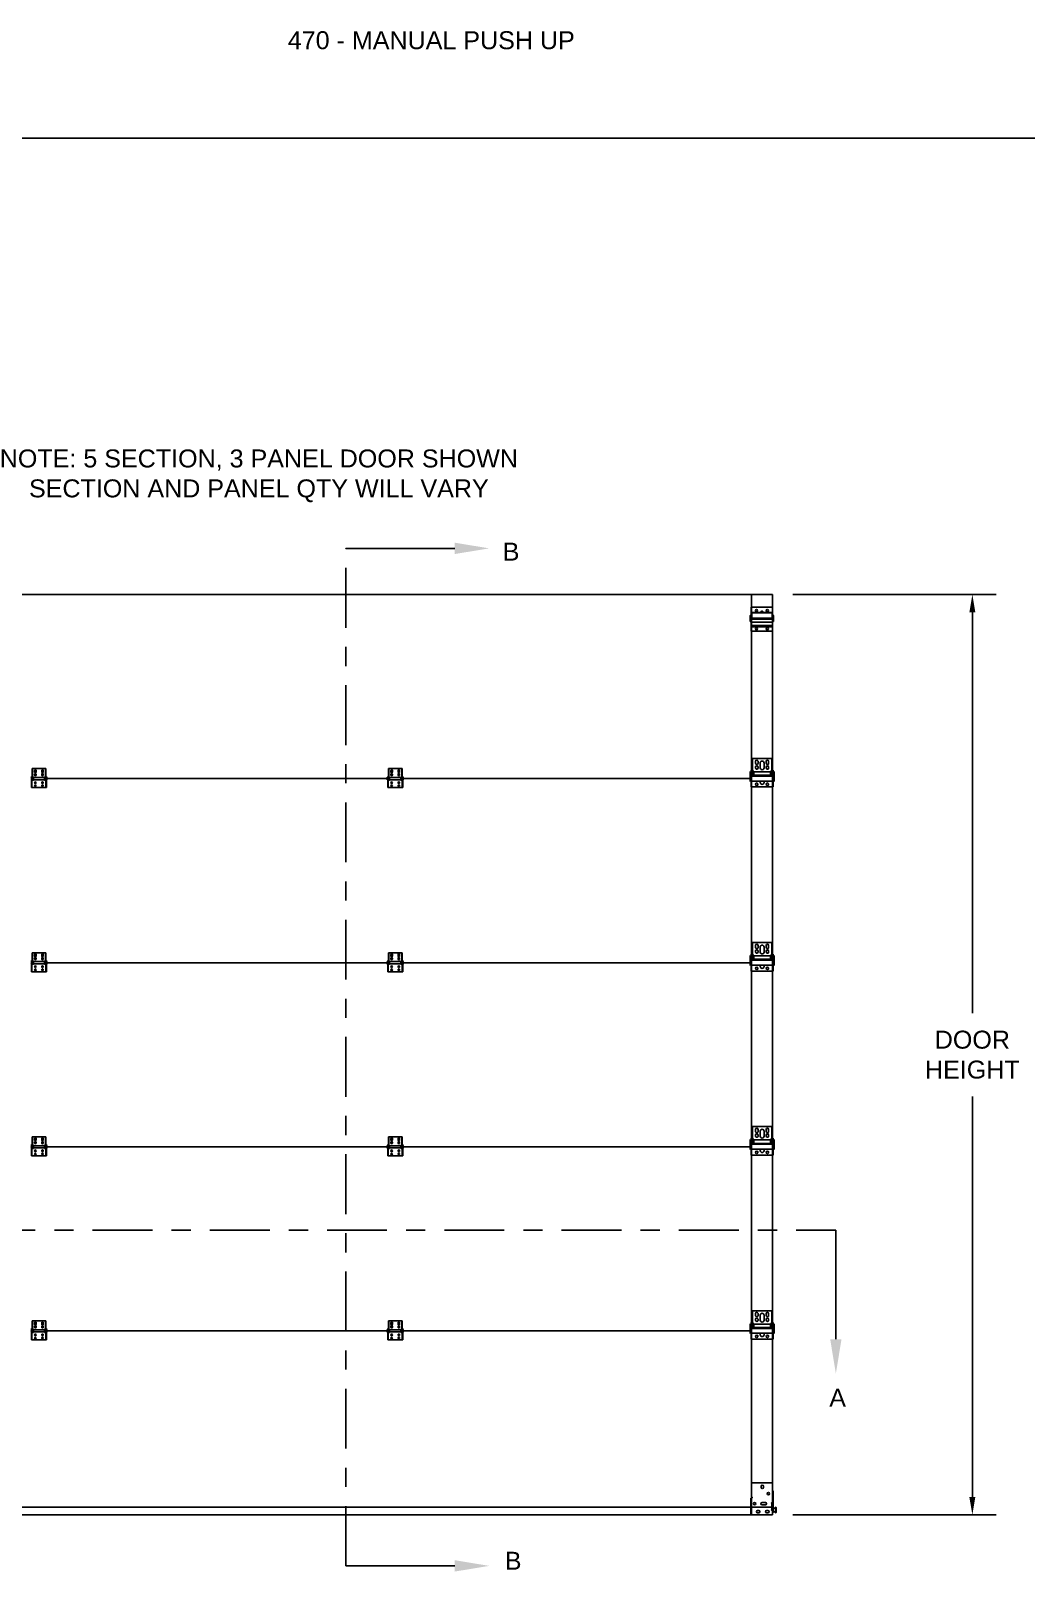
# Model space of a CAD drawing. Header units: inches. Extents: x 168.8 to 189.1, y 234.4 to 247.7.
# Drawn here: x 179.73 to 184.93, y 239.66 to 247.74 of the extents above; entities that cross this region are included whole.
import ezdxf
from ezdxf import colors
from ezdxf.entities.mleader import LeaderData, LeaderLine
from ezdxf.math import Vec2, Vec3

# ---------------------------------------------------------------- set-up
doc = ezdxf.new("R2010")
doc.units = ezdxf.units.IN
doc.header["$LTSCALE"] = 0.25
doc.header["$MEASUREMENT"] = 0
for name, pattern in [('C_DASHED_L', [0.375, 0.25, -0.125]), ('C_DASHED_M', [0.5, 0.375, -0.125]), ('C_SOLID_L', [0]), ('C_SOLID_M', [0]), ('CENTER', [2, 1.25, -0.25, 0.25, -0.25])]:
    doc.linetypes.add(name, pattern=pattern)
for name, color, linetype in [('470', 7, 'Continuous'), ('ANNOTATIONS', 1, 'Continuous'), ('SECTION CUTS', 6, 'CENTER')]:
    doc.layers.add(name, color=color, linetype=linetype)
doc.styles.add('ARIAL', font='arial.ttf', dxfattribs={"height": 0.09375})
doc.styles.get("Standard").update_dxf_attribs({"font": 'romans.shx'})
doc.dimstyles.new('STANDARD$0', dxfattribs={"dimtxt": 0.09375, "dimasz": 0.09375, "dimexe": 0.03125, "dimexo": 0.046875, "dimgap": 0.09, "dimtad": 0, "dimtih": 1, "dimtoh": 1, "dimdec": 4, "dimzin": 0, "dimdsep": 46, "dimtxsty": 'ARIAL', "dimcen": 0.09, "dimadec": 0, "dimazin": 0, "dimtfac": 1, "dimtdec": 4, "dimtofl": 0, "dimtmove": 0, "dimatfit": 1, "dimfxl": 1, "dimtolj": 1, "dimtzin": 0, "dimarcsym": 0})

# ---------------------------------------------------------------- blocks, each defined once
blk = doc.blocks.new('*D1')
at = {"layer": 'ANNOTATIONS', "color": 0, "lineweight": -2, "transparency": 16777216}
for p, q in [((183.7074, 244.7986), (184.7707, 244.7986)), ((184.6457, 244.7049), (184.6457, 242.6124)), ((184.6457, 240.0851), (184.6457, 242.1775)), ((183.7088, 239.9913), (184.7707, 239.9913))]:
    blk.add_line(p, q, dxfattribs=at)
at = {"layer": 'ANNOTATIONS', "color": 0, "transparency": 16777216}
for points in [[(184.63, 244.7049), (184.6613, 244.7049), (184.6457, 244.7986)], [(184.63, 240.0851), (184.6613, 240.0851), (184.6457, 239.9913)]]:
    blk.add_solid(points, dxfattribs=at)
at = {"layer": 'defpoints', "color": 0, "transparency": 16777216}
for p in [(183.6012, 244.7986), (183.6026, 239.9913), (184.6457, 239.9913)]:
    blk.add_point(p, dxfattribs=at)
at = {"layer": 'ANNOTATIONS', "color": 0, "transparency": 16777216, "insert": (184.6457, 242.395), "char_height": 0.09375, "attachment_point": 5, "style": 'ARIAL'}
blk.add_mtext('\\A1;DOOR\\PHEIGHT', dxfattribs=at)

msp = doc.modelspace()

# ---------------------------------------------------------------- linework, layer by layer
at = {"layer": '470'}
for p, q in [((177.79892, 244.79864), (183.60255, 244.79864)), ((183.49239, 240.03137), (183.49239, 244.79864)), ((183.60255, 239.99131), (183.60255, 244.79864)), ((179.81203, 243.83717), (181.58944, 243.83717)), ((181.67313, 243.83717), (183.49239, 243.83717)), ((179.81203, 242.87571), (181.58944, 242.87571)), ((181.67313, 242.87571), (183.49239, 242.87571)), ((179.81203, 241.91424), (181.58944, 241.91424)), ((181.67313, 241.91424), (183.49239, 241.91424)), ((179.81203, 240.95278), (181.58944, 240.95278)), ((181.67313, 240.95278), (183.49239, 240.95278)), ((177.79892, 240.03137), (183.60255, 240.03137)), ((177.79892, 239.99131), (183.60255, 239.99131))]:
    msp.add_line(p, q, dxfattribs=at)
at = {"layer": '470', "linetype": 'Continuous'}
for p, q in [((183.4856, 244.6873), (183.48513, 244.67426)), ((183.4856, 244.6873), (183.4856, 244.67117)), ((183.49005, 244.73237), (183.60255, 244.73237)), ((183.49005, 244.73237), (183.49005, 244.69381)), ((183.49005, 244.70424), (183.54056, 244.70424)), ((183.49005, 244.69838), (183.4931, 244.69838)), ((183.59951, 244.70311), (183.4931, 244.70311)), ((183.4931, 244.67452), (183.4931, 244.70311)), ((183.54056, 244.70311), (183.54056, 244.70903)), ((183.5408, 244.70947), (183.5417, 244.7103)), ((183.55181, 244.70947), (183.55091, 244.7103)), ((183.55205, 244.70311), (183.55205, 244.70903)), ((183.55205, 244.70424), (183.60255, 244.70424)), ((183.59951, 244.67452), (183.59951, 244.70311)), ((183.59951, 244.69838), (183.60255, 244.69838)), ((183.60255, 244.73237), (183.60255, 244.69381)), ((183.60748, 244.67426), (183.60701, 244.6873)), ((183.60701, 244.6873), (183.60701, 244.67117)), ((183.48493, 244.66732), (183.48493, 244.65901)), ((183.48496, 244.65812), (183.48824, 244.65801)), ((183.4856, 244.67117), (183.48888, 244.67111)), ((183.48684, 244.67497), (183.48958, 244.67323)), ((183.49005, 244.67377), (183.48958, 244.67323)), ((183.49005, 244.66972), (183.49005, 244.60674)), ((183.49005, 244.66972), (183.60255, 244.66972)), ((183.49005, 244.65421), (183.60255, 244.65421)), ((183.49005, 244.63618), (183.60255, 244.63618)), ((183.49005, 244.63018), (183.60255, 244.63018)), ((183.49005, 244.60674), (183.60255, 244.60674)), ((183.59951, 244.67452), (183.4931, 244.67452)), ((183.54009, 244.67404), (183.54009, 244.67452)), ((183.55252, 244.67452), (183.55252, 244.67404)), ((183.60297, 244.67331), (183.60255, 244.67377)), ((183.60255, 244.66972), (183.60255, 244.60674)), ((183.60567, 244.67511), (183.60297, 244.67331)), ((183.60701, 244.67117), (183.60373, 244.67111)), ((183.60437, 244.65801), (183.60765, 244.65812)), ((183.60768, 244.66732), (183.60768, 244.65901))]:
    msp.add_line(p, q, dxfattribs=at)
at = {"layer": '470', "linetype": 'C_SOLID_M'}
for p, q in [((179.73457, 243.82545), (179.73457, 243.88951)), ((179.73457, 243.88951), (179.80582, 243.88951)), ((179.73675, 243.82545), (179.73675, 243.88951)), ((179.74747, 243.87242), (179.74747, 243.87973)), ((179.75578, 243.87242), (179.75578, 243.87973)), ((179.7846, 243.87242), (179.7846, 243.87973)), ((179.79291, 243.87242), (179.79291, 243.87973)), ((179.80363, 243.88951), (179.80363, 243.82545)), ((179.80582, 243.88951), (179.80582, 243.82545)), ((181.59566, 243.82545), (181.59566, 243.88951)), ((181.59566, 243.88951), (181.66691, 243.88951)), ((181.59785, 243.82545), (181.59785, 243.88951)), ((181.60857, 243.87242), (181.60857, 243.87973)), ((181.61688, 243.87242), (181.61688, 243.87973)), ((181.64569, 243.87242), (181.64569, 243.87973)), ((181.65401, 243.87242), (181.65401, 243.87973)), ((181.66473, 243.88951), (181.66473, 243.82545)), ((181.66691, 243.88951), (181.66691, 243.82545)), ((183.4896, 243.87268), (183.48491, 243.87451)), ((183.48491, 243.85327), (183.48491, 243.87451)), ((183.49283, 243.88147), (183.4896, 243.88147)), ((183.4896, 243.79358), (183.4896, 243.88147)), ((183.49283, 243.79358), (183.49283, 243.88147)), ((183.49419, 243.94241), (183.60107, 243.94241)), ((183.49419, 243.85009), (183.49419, 243.94241)), ((183.49743, 243.85009), (183.49743, 243.94241)), ((183.50357, 243.87627), (183.4993, 243.87627)), ((183.50357, 243.85152), (183.50357, 243.87627)), ((183.50357, 243.87268), (183.59169, 243.87268)), ((183.51355, 243.91677), (183.51355, 243.92773)), ((183.51355, 243.89277), (183.51355, 243.89783)), ((183.52602, 243.91677), (183.52602, 243.92773)), ((183.52602, 243.89277), (183.52602, 243.89783)), ((183.53736, 243.89295), (183.53736, 243.91873)), ((183.55789, 243.89295), (183.55789, 243.91873)), ((183.56924, 243.91677), (183.56924, 243.92773)), ((183.56924, 243.89277), (183.56924, 243.89783)), ((183.58171, 243.91677), (183.58171, 243.92773)), ((183.58171, 243.89277), (183.58171, 243.89783)), ((183.59169, 243.87627), (183.59596, 243.87627)), ((183.59169, 243.85152), (183.59169, 243.87627)), ((183.59783, 243.94241), (183.59783, 243.85009)), ((183.60107, 243.94241), (183.60107, 243.85009)), ((183.60252, 243.88147), (183.60575, 243.88147)), ((183.60252, 243.88147), (183.60252, 243.79358)), ((183.60575, 243.88147), (183.60575, 243.79358)), ((183.60575, 243.87268), (183.61044, 243.87451)), ((183.61044, 243.87451), (183.61044, 243.85327)), ((179.72835, 243.84423), (179.73147, 243.84295)), ((179.72835, 243.83011), (179.73147, 243.83139)), ((179.73363, 243.84889), (179.73147, 243.84889)), ((179.73147, 243.7903), (179.73147, 243.84889)), ((179.73147, 243.84295), (179.80891, 243.84295)), ((179.73147, 243.83139), (179.80891, 243.83139)), ((179.73363, 243.7903), (179.73363, 243.84889)), ((179.73457, 243.82545), (179.73672, 243.82545)), ((179.74082, 243.82889), (179.74082, 243.84545)), ((179.74747, 243.85642), (179.74747, 243.8598)), ((179.75578, 243.85642), (179.75578, 243.8598)), ((179.7846, 243.85642), (179.7846, 243.8598)), ((179.79291, 243.85642), (179.79291, 243.8598)), ((179.79957, 243.82892), (179.79957, 243.84542)), ((179.80582, 243.82545), (179.80366, 243.82545)), ((179.80675, 243.84889), (179.80675, 243.7903)), ((179.80675, 243.84889), (179.80891, 243.84889)), ((179.80891, 243.84889), (179.80891, 243.7903)), ((179.80891, 243.84295), (179.81203, 243.84423)), ((179.80891, 243.83139), (179.81203, 243.83011)), ((179.81203, 243.83011), (179.81203, 243.84423)), ((181.58944, 243.83011), (181.58944, 243.84423)), ((181.58944, 243.84423), (181.59257, 243.84295)), ((181.58945, 243.83011), (181.59257, 243.83139)), ((181.59473, 243.84889), (181.59257, 243.84889)), ((181.59257, 243.7903), (181.59257, 243.84889)), ((181.59257, 243.84295), (181.67001, 243.84295)), ((181.59257, 243.83139), (181.67001, 243.83139)), ((181.59473, 243.7903), (181.59473, 243.84889)), ((181.59566, 243.82545), (181.59782, 243.82545)), ((181.60191, 243.82889), (181.60191, 243.84545)), ((181.60857, 243.85642), (181.60857, 243.8598)), ((181.61688, 243.85642), (181.61688, 243.8598)), ((181.64569, 243.85642), (181.64569, 243.8598)), ((181.65401, 243.85642), (181.65401, 243.8598)), ((181.66066, 243.82892), (181.66066, 243.84542)), ((181.66691, 243.82545), (181.66476, 243.82545)), ((181.66785, 243.84889), (181.66785, 243.7903)), ((181.66785, 243.84889), (181.67001, 243.84889)), ((181.67001, 243.84889), (181.67001, 243.7903)), ((181.67001, 243.84295), (181.67313, 243.84423)), ((181.67001, 243.83139), (181.67313, 243.83011)), ((181.67313, 243.83011), (181.67313, 243.84423)), ((183.4896, 243.8551), (183.48491, 243.85327)), ((183.4896, 243.85009), (183.48491, 243.85182)), ((183.48491, 243.82252), (183.48491, 243.85182)), ((183.48491, 243.82252), (183.4896, 243.82426)), ((183.60575, 243.79358), (183.4896, 243.79358)), ((183.49283, 243.85009), (183.60252, 243.85009)), ((183.49283, 243.82426), (183.60252, 243.82426)), ((183.50357, 243.85152), (183.4993, 243.85152)), ((183.50357, 243.8551), (183.59169, 243.8551)), ((183.59169, 243.85152), (183.59596, 243.85152)), ((183.61044, 243.85327), (183.60575, 243.8551)), ((183.60575, 243.85009), (183.61044, 243.85182)), ((183.60575, 243.82426), (183.61044, 243.82252)), ((183.61044, 243.85182), (183.61044, 243.82252)), ((179.80891, 243.7903), (179.73147, 243.7903)), ((181.67001, 243.7903), (181.59257, 243.7903)), ((179.73457, 242.86399), (179.73457, 242.92805)), ((179.73457, 242.92805), (179.80582, 242.92805)), ((179.73675, 242.86399), (179.73675, 242.92805)), ((179.74747, 242.91096), (179.74747, 242.91827)), ((179.75578, 242.91096), (179.75578, 242.91827)), ((179.7846, 242.91096), (179.7846, 242.91827)), ((179.79291, 242.91096), (179.79291, 242.91827)), ((179.80363, 242.92805), (179.80363, 242.86399)), ((179.80582, 242.92805), (179.80582, 242.86399)), ((181.59566, 242.86399), (181.59566, 242.92805)), ((181.59566, 242.92805), (181.66691, 242.92805)), ((181.59785, 242.86399), (181.59785, 242.92805)), ((181.60857, 242.91096), (181.60857, 242.91827)), ((181.61688, 242.91096), (181.61688, 242.91827)), ((181.64569, 242.91096), (181.64569, 242.91827)), ((181.65401, 242.91096), (181.65401, 242.91827)), ((181.66473, 242.92805), (181.66473, 242.86399)), ((181.66691, 242.92805), (181.66691, 242.86399)), ((183.4896, 242.91121), (183.48491, 242.91304)), ((183.48491, 242.89181), (183.48491, 242.91304)), ((183.49283, 242.92), (183.4896, 242.92)), ((183.4896, 242.83211), (183.4896, 242.92)), ((183.49283, 242.83211), (183.49283, 242.92)), ((183.49419, 242.98094), (183.60107, 242.98094)), ((183.49419, 242.88862), (183.49419, 242.98094)), ((183.49743, 242.88862), (183.49743, 242.98094)), ((183.50357, 242.9148), (183.4993, 242.9148)), ((183.50357, 242.89005), (183.50357, 242.9148)), ((183.50357, 242.91121), (183.59169, 242.91121)), ((183.51355, 242.9553), (183.51355, 242.96627)), ((183.51355, 242.9313), (183.51355, 242.93636)), ((183.52602, 242.9553), (183.52602, 242.96627)), ((183.52602, 242.9313), (183.52602, 242.93636)), ((183.53736, 242.93149), (183.53736, 242.95727)), ((183.55789, 242.93149), (183.55789, 242.95727)), ((183.56924, 242.9553), (183.56924, 242.96627)), ((183.56924, 242.9313), (183.56924, 242.93636)), ((183.58171, 242.9553), (183.58171, 242.96627)), ((183.58171, 242.9313), (183.58171, 242.93636)), ((183.59169, 242.9148), (183.59596, 242.9148)), ((183.59169, 242.89005), (183.59169, 242.9148)), ((183.59783, 242.98094), (183.59783, 242.88862)), ((183.60107, 242.98094), (183.60107, 242.88862)), ((183.60252, 242.92), (183.60575, 242.92)), ((183.60252, 242.92), (183.60252, 242.83211)), ((183.60575, 242.92), (183.60575, 242.83211)), ((183.60575, 242.91121), (183.61044, 242.91304)), ((183.61044, 242.91304), (183.61044, 242.89181)), ((179.72835, 242.88277), (179.73147, 242.88149)), ((179.72835, 242.86864), (179.73147, 242.86992)), ((179.73363, 242.88742), (179.73147, 242.88742)), ((179.73147, 242.82883), (179.73147, 242.88742)), ((179.73147, 242.88149), (179.80891, 242.88149)), ((179.73147, 242.86992), (179.80891, 242.86992)), ((179.80891, 242.82883), (179.73147, 242.82883)), ((179.73363, 242.82883), (179.73363, 242.88742)), ((179.73457, 242.86399), (179.73672, 242.86399)), ((179.74082, 242.86742), (179.74082, 242.88399)), ((179.74747, 242.89496), (179.74747, 242.89833)), ((179.75578, 242.89496), (179.75578, 242.89833)), ((179.7846, 242.89496), (179.7846, 242.89833)), ((179.79291, 242.89496), (179.79291, 242.89833)), ((179.79957, 242.86746), (179.79957, 242.88396)), ((179.80582, 242.86399), (179.80366, 242.86399)), ((179.80675, 242.88742), (179.80675, 242.82883)), ((179.80675, 242.88742), (179.80891, 242.88742)), ((179.80891, 242.88742), (179.80891, 242.82883)), ((179.80891, 242.88149), (179.81203, 242.88277)), ((179.80891, 242.86992), (179.81203, 242.86864)), ((179.81203, 242.86864), (179.81203, 242.88277)), ((181.58944, 242.86864), (181.58944, 242.88277)), ((181.58944, 242.88277), (181.59257, 242.88149)), ((181.58945, 242.86864), (181.59257, 242.86992)), ((181.59473, 242.88742), (181.59257, 242.88742)), ((181.59257, 242.82883), (181.59257, 242.88742)), ((181.59257, 242.88149), (181.67001, 242.88149)), ((181.59257, 242.86992), (181.67001, 242.86992)), ((181.67001, 242.82883), (181.59257, 242.82883)), ((181.59473, 242.82883), (181.59473, 242.88742)), ((181.59566, 242.86399), (181.59782, 242.86399)), ((181.60191, 242.86742), (181.60191, 242.88399)), ((181.60857, 242.89496), (181.60857, 242.89833)), ((181.61688, 242.89496), (181.61688, 242.89833)), ((181.64569, 242.89496), (181.64569, 242.89833)), ((181.65401, 242.89496), (181.65401, 242.89833)), ((181.66066, 242.86746), (181.66066, 242.88396)), ((181.66691, 242.86399), (181.66476, 242.86399)), ((181.66785, 242.88742), (181.66785, 242.82883)), ((181.66785, 242.88742), (181.67001, 242.88742)), ((181.67001, 242.88742), (181.67001, 242.82883)), ((181.67001, 242.88149), (181.67313, 242.88277)), ((181.67001, 242.86992), (181.67313, 242.86864)), ((181.67313, 242.86864), (181.67313, 242.88277)), ((183.4896, 242.89364), (183.48491, 242.89181)), ((183.4896, 242.88862), (183.48491, 242.89035)), ((183.48491, 242.86106), (183.48491, 242.89035)), ((183.48491, 242.86106), (183.4896, 242.86279)), ((183.60575, 242.83211), (183.4896, 242.83211)), ((183.49283, 242.88862), (183.60252, 242.88862)), ((183.49283, 242.86279), (183.60252, 242.86279)), ((183.50357, 242.89005), (183.4993, 242.89005)), ((183.50357, 242.89364), (183.59169, 242.89364)), ((183.59169, 242.89005), (183.59596, 242.89005)), ((183.61044, 242.89181), (183.60575, 242.89364)), ((183.60575, 242.88862), (183.61044, 242.89035)), ((183.60575, 242.86279), (183.61044, 242.86106)), ((183.61044, 242.89035), (183.61044, 242.86106)), ((183.49419, 242.01947), (183.60107, 242.01947)), ((183.49419, 241.92715), (183.49419, 242.01947)), ((183.49743, 241.92715), (183.49743, 242.01947)), ((183.59783, 242.01947), (183.59783, 241.92715)), ((183.60107, 242.01947), (183.60107, 241.92715)), ((179.73457, 241.90252), (179.73457, 241.96658)), ((179.73457, 241.96658), (179.80582, 241.96658)), ((179.73675, 241.90252), (179.73675, 241.96658)), ((179.74747, 241.94949), (179.74747, 241.9568)), ((179.74747, 241.93349), (179.74747, 241.93687)), ((179.75578, 241.94949), (179.75578, 241.9568)), ((179.75578, 241.93349), (179.75578, 241.93687)), ((179.7846, 241.94949), (179.7846, 241.9568)), ((179.7846, 241.93349), (179.7846, 241.93687)), ((179.79291, 241.94949), (179.79291, 241.9568)), ((179.79291, 241.93349), (179.79291, 241.93687)), ((179.80363, 241.96658), (179.80363, 241.90252)), ((179.80582, 241.96658), (179.80582, 241.90252)), ((181.59566, 241.90252), (181.59566, 241.96658)), ((181.59566, 241.96658), (181.66691, 241.96658)), ((181.59785, 241.90252), (181.59785, 241.96658)), ((181.60857, 241.94949), (181.60857, 241.9568)), ((181.60857, 241.93349), (181.60857, 241.93687)), ((181.61688, 241.94949), (181.61688, 241.9568)), ((181.61688, 241.93349), (181.61688, 241.93687)), ((181.64569, 241.94949), (181.64569, 241.9568)), ((181.64569, 241.93349), (181.64569, 241.93687)), ((181.65401, 241.94949), (181.65401, 241.9568)), ((181.65401, 241.93349), (181.65401, 241.93687)), ((181.66473, 241.96658), (181.66473, 241.90252)), ((181.66691, 241.96658), (181.66691, 241.90252)), ((183.4896, 241.94975), (183.48491, 241.95158)), ((183.48491, 241.93034), (183.48491, 241.95158)), ((183.4896, 241.93217), (183.48491, 241.93034)), ((183.49283, 241.95854), (183.4896, 241.95854)), ((183.4896, 241.87065), (183.4896, 241.95854)), ((183.49283, 241.87065), (183.49283, 241.95854)), ((183.50357, 241.95333), (183.4993, 241.95333)), ((183.50357, 241.92858), (183.50357, 241.95333)), ((183.50357, 241.94975), (183.59169, 241.94975)), ((183.50357, 241.93217), (183.59169, 241.93217)), ((183.51355, 241.99383), (183.51355, 242.0048)), ((183.51355, 241.96983), (183.51355, 241.9749)), ((183.52602, 241.99383), (183.52602, 242.0048)), ((183.52602, 241.96983), (183.52602, 241.9749)), ((183.53736, 241.97002), (183.53736, 241.9958)), ((183.55789, 241.97002), (183.55789, 241.9958)), ((183.56924, 241.99383), (183.56924, 242.0048)), ((183.56924, 241.96983), (183.56924, 241.9749)), ((183.58171, 241.99383), (183.58171, 242.0048)), ((183.58171, 241.96983), (183.58171, 241.9749)), ((183.59169, 241.95333), (183.59596, 241.95333)), ((183.59169, 241.92858), (183.59169, 241.95333)), ((183.60252, 241.95854), (183.60575, 241.95854)), ((183.60252, 241.95854), (183.60252, 241.87065)), ((183.60575, 241.95854), (183.60575, 241.87065)), ((183.60575, 241.94975), (183.61044, 241.95158)), ((183.61044, 241.93034), (183.60575, 241.93217)), ((183.61044, 241.95158), (183.61044, 241.93034)), ((179.72835, 241.9213), (179.73147, 241.92002)), ((179.72835, 241.90718), (179.73147, 241.90846)), ((179.73363, 241.92596), (179.73147, 241.92596)), ((179.73147, 241.86737), (179.73147, 241.92596)), ((179.73147, 241.92002), (179.80891, 241.92002)), ((179.73147, 241.90846), (179.80891, 241.90846)), ((179.80891, 241.86737), (179.73147, 241.86737)), ((179.73363, 241.86737), (179.73363, 241.92596)), ((179.73457, 241.90252), (179.73672, 241.90252)), ((179.74082, 241.90596), (179.74082, 241.92252)), ((179.79957, 241.90599), (179.79957, 241.92249)), ((179.80582, 241.90252), (179.80366, 241.90252)), ((179.80675, 241.92596), (179.80675, 241.86737)), ((179.80675, 241.92596), (179.80891, 241.92596)), ((179.80891, 241.92596), (179.80891, 241.86737)), ((179.80891, 241.92002), (179.81203, 241.9213)), ((179.80891, 241.90846), (179.81203, 241.90718)), ((179.81203, 241.90718), (179.81203, 241.9213)), ((181.58944, 241.90718), (181.58944, 241.9213)), ((181.58944, 241.9213), (181.59257, 241.92002)), ((181.58945, 241.90718), (181.59257, 241.90846)), ((181.59473, 241.92596), (181.59257, 241.92596)), ((181.59257, 241.86737), (181.59257, 241.92596)), ((181.59257, 241.92002), (181.67001, 241.92002)), ((181.59257, 241.90846), (181.67001, 241.90846)), ((181.67001, 241.86737), (181.59257, 241.86737)), ((181.59473, 241.86737), (181.59473, 241.92596)), ((181.59566, 241.90252), (181.59782, 241.90252)), ((181.60191, 241.90596), (181.60191, 241.92252)), ((181.66066, 241.90599), (181.66066, 241.92249)), ((181.66691, 241.90252), (181.66476, 241.90252)), ((181.66785, 241.92596), (181.66785, 241.86737)), ((181.66785, 241.92596), (181.67001, 241.92596)), ((181.67001, 241.92596), (181.67001, 241.86737)), ((181.67001, 241.92002), (181.67313, 241.9213)), ((181.67001, 241.90846), (181.67313, 241.90718)), ((181.67313, 241.90718), (181.67313, 241.9213)), ((183.4896, 241.92716), (183.48491, 241.92889)), ((183.48491, 241.89959), (183.48491, 241.92889)), ((183.48491, 241.89959), (183.4896, 241.90133)), ((183.60575, 241.87065), (183.4896, 241.87065)), ((183.49283, 241.92715), (183.60252, 241.92715)), ((183.49283, 241.90133), (183.60252, 241.90133)), ((183.50357, 241.92858), (183.4993, 241.92858)), ((183.59169, 241.92858), (183.59596, 241.92858)), ((183.60575, 241.92715), (183.61044, 241.92889)), ((183.60575, 241.90133), (183.61044, 241.89959)), ((183.61044, 241.92889), (183.61044, 241.89959)), ((183.49419, 241.05801), (183.60107, 241.05801)), ((183.49419, 240.96569), (183.49419, 241.05801)), ((183.49743, 240.96569), (183.49743, 241.05801)), ((183.51355, 241.03237), (183.51355, 241.04334)), ((183.52602, 241.03237), (183.52602, 241.04334)), ((183.56924, 241.03237), (183.56924, 241.04334)), ((183.58171, 241.03237), (183.58171, 241.04334)), ((183.59783, 241.05801), (183.59783, 240.96569)), ((183.60107, 241.05801), (183.60107, 240.96569)), ((179.73363, 240.96449), (179.73147, 240.96449)), ((179.73147, 240.9059), (179.73147, 240.96449)), ((179.73363, 240.9059), (179.73363, 240.96449)), ((179.73457, 240.94106), (179.73457, 241.00512)), ((179.73457, 241.00512), (179.80582, 241.00512)), ((179.73675, 240.94106), (179.73675, 241.00512)), ((179.74082, 240.94449), (179.74082, 240.96106)), ((179.74747, 240.98802), (179.74747, 240.99534)), ((179.74747, 240.97202), (179.74747, 240.9754)), ((179.75578, 240.98802), (179.75578, 240.99534)), ((179.75578, 240.97202), (179.75578, 240.9754)), ((179.7846, 240.98802), (179.7846, 240.99534)), ((179.7846, 240.97202), (179.7846, 240.9754)), ((179.79291, 240.98802), (179.79291, 240.99534)), ((179.79291, 240.97202), (179.79291, 240.9754)), ((179.79957, 240.94453), (179.79957, 240.96103)), ((179.80363, 241.00512), (179.80363, 240.94106)), ((179.80582, 241.00512), (179.80582, 240.94106)), ((179.80675, 240.96449), (179.80675, 240.9059)), ((179.80675, 240.96449), (179.80891, 240.96449)), ((179.80891, 240.96449), (179.80891, 240.9059)), ((181.59473, 240.96449), (181.59257, 240.96449)), ((181.59257, 240.9059), (181.59257, 240.96449)), ((181.59473, 240.9059), (181.59473, 240.96449)), ((181.59566, 240.94106), (181.59566, 241.00512)), ((181.59566, 241.00512), (181.66691, 241.00512)), ((181.59785, 240.94106), (181.59785, 241.00512)), ((181.60191, 240.94449), (181.60191, 240.96106)), ((181.60857, 240.98802), (181.60857, 240.99534)), ((181.60857, 240.97202), (181.60857, 240.9754)), ((181.61688, 240.98802), (181.61688, 240.99534)), ((181.61688, 240.97202), (181.61688, 240.9754)), ((181.64569, 240.98802), (181.64569, 240.99534)), ((181.64569, 240.97202), (181.64569, 240.9754)), ((181.65401, 240.98802), (181.65401, 240.99534)), ((181.65401, 240.97202), (181.65401, 240.9754)), ((181.66066, 240.94453), (181.66066, 240.96103)), ((181.66473, 241.00512), (181.66473, 240.94106)), ((181.66691, 241.00512), (181.66691, 240.94106)), ((181.66785, 240.96449), (181.66785, 240.9059)), ((181.66785, 240.96449), (181.67001, 240.96449)), ((181.67001, 240.96449), (181.67001, 240.9059)), ((183.4896, 240.98828), (183.48491, 240.99011)), ((183.48491, 240.96888), (183.48491, 240.99011)), ((183.4896, 240.97071), (183.48491, 240.96888)), ((183.4896, 240.96569), (183.48491, 240.96742)), ((183.48491, 240.93813), (183.48491, 240.96742)), ((183.49283, 240.99707), (183.4896, 240.99707)), ((183.4896, 240.90918), (183.4896, 240.99707)), ((183.49283, 240.90918), (183.49283, 240.99707)), ((183.49283, 240.96569), (183.60252, 240.96569)), ((183.50357, 240.99187), (183.4993, 240.99187)), ((183.50357, 240.96712), (183.4993, 240.96712)), ((183.50357, 240.96712), (183.50357, 240.99187)), ((183.50357, 240.98828), (183.59169, 240.98828)), ((183.50357, 240.9707), (183.59169, 240.9707)), ((183.51355, 241.00837), (183.51355, 241.01343)), ((183.52602, 241.00837), (183.52602, 241.01343)), ((183.53736, 241.00856), (183.53736, 241.03434)), ((183.55789, 241.00856), (183.55789, 241.03434)), ((183.56924, 241.00837), (183.56924, 241.01343)), ((183.58171, 241.00837), (183.58171, 241.01343)), ((183.59169, 240.99187), (183.59596, 240.99187)), ((183.59169, 240.96712), (183.59169, 240.99187)), ((183.59169, 240.96712), (183.59596, 240.96712)), ((183.60252, 240.99707), (183.60575, 240.99707)), ((183.60252, 240.99707), (183.60252, 240.90918)), ((183.60575, 240.99707), (183.60575, 240.90918)), ((183.60575, 240.98828), (183.61044, 240.99011)), ((183.61044, 240.96888), (183.60575, 240.97071)), ((183.60575, 240.96569), (183.61044, 240.96742)), ((183.61044, 240.99011), (183.61044, 240.96888)), ((183.61044, 240.96742), (183.61044, 240.93813)), ((179.72835, 240.95984), (179.73147, 240.95856)), ((179.72835, 240.94571), (179.73147, 240.94699)), ((179.73147, 240.95856), (179.80891, 240.95856)), ((179.73147, 240.94699), (179.80891, 240.94699)), ((179.80891, 240.9059), (179.73147, 240.9059)), ((179.73457, 240.94106), (179.73672, 240.94106)), ((179.80582, 240.94106), (179.80366, 240.94106)), ((179.80891, 240.95856), (179.81203, 240.95984)), ((179.80891, 240.94699), (179.81203, 240.94571)), ((179.81203, 240.94571), (179.81203, 240.95984)), ((181.58944, 240.94571), (181.58944, 240.95984)), ((181.58944, 240.95984), (181.59257, 240.95856)), ((181.58945, 240.94571), (181.59257, 240.94699)), ((181.59257, 240.95856), (181.67001, 240.95856)), ((181.59257, 240.94699), (181.67001, 240.94699)), ((181.67001, 240.9059), (181.59257, 240.9059)), ((181.59566, 240.94106), (181.59782, 240.94106)), ((181.66691, 240.94106), (181.66476, 240.94106)), ((181.67001, 240.95856), (181.67313, 240.95984)), ((181.67001, 240.94699), (181.67313, 240.94571)), ((181.67313, 240.94571), (181.67313, 240.95984)), ((183.48491, 240.93813), (183.4896, 240.93986)), ((183.60575, 240.90918), (183.4896, 240.90918)), ((183.49283, 240.93986), (183.60252, 240.93986)), ((183.60575, 240.93986), (183.61044, 240.93813)), ((183.49282, 240.15819), (183.49282, 240.08525)), ((183.60255, 240.15819), (183.49282, 240.15819)), ((183.60255, 240.15819), (183.60255, 239.99131)), ((183.48855, 240.07944), (183.48855, 239.99131)), ((183.49282, 240.07944), (183.48855, 240.07944)), ((183.49282, 240.07944), (183.49282, 239.99131)), ((183.54237, 240.14086), (183.54237, 240.13501)), ((183.55484, 240.14086), (183.55484, 240.13501)), ((183.60334, 240.11701), (183.60463, 240.11638)), ((183.60541, 240.11511), (183.60541, 240.00475)), ((183.60255, 239.99131), (183.48855, 239.99131)), ((183.52997, 240.0147), (183.52411, 240.0147)), ((183.52997, 240.00223), (183.52411, 240.00223)), ((183.56461, 240.05623), (183.54778, 240.05623)), ((183.56461, 240.04376), (183.54778, 240.04376)), ((183.57778, 240.0147), (183.57192, 240.0147)), ((183.57778, 240.00223), (183.57192, 240.00223)), ((183.60541, 240.05611), (183.59981, 240.05611)), ((183.60541, 240.01463), (183.59981, 240.01463)), ((183.60334, 240.00285), (183.60463, 240.00349)), ((183.61568, 240.02579), (183.60541, 240.02579)), ((183.61568, 240.00821), (183.60541, 240.00821)), ((183.61859, 240.03165), (183.61713, 240.03165)), ((183.61713, 240.03165), (183.61713, 240.00235)), ((183.61859, 240.00235), (183.61713, 240.00235)), ((183.62154, 240.02869), (183.62154, 240.0053))]:
    msp.add_line(p, q, dxfattribs=at)
at = {"layer": '470', "linetype": 'C_DASHED_M'}
for p, q in [((179.74082, 243.83108), (179.7379, 243.83108)), ((179.74082, 243.84326), (179.73797, 243.84326)), ((179.79957, 243.84326), (179.80241, 243.84326)), ((179.79957, 243.83108), (179.80248, 243.83108)), ((181.60191, 243.83108), (181.599, 243.83108)), ((181.60191, 243.84326), (181.59907, 243.84326)), ((181.66066, 243.84326), (181.66351, 243.84326)), ((181.66066, 243.83108), (181.66358, 243.83108)), ((179.74082, 242.86961), (179.7379, 242.86961)), ((179.74082, 242.8818), (179.73797, 242.8818)), ((179.79957, 242.8818), (179.80241, 242.8818)), ((179.79957, 242.86961), (179.80248, 242.86961)), ((181.60191, 242.86961), (181.599, 242.86961)), ((181.60191, 242.8818), (181.59907, 242.8818)), ((181.66066, 242.8818), (181.66351, 242.8818)), ((181.66066, 242.86961), (181.66358, 242.86961)), ((179.74082, 241.90815), (179.7379, 241.90815)), ((179.74082, 241.92033), (179.73797, 241.92033)), ((179.79957, 241.92033), (179.80241, 241.92033)), ((179.79957, 241.90815), (179.80248, 241.90815)), ((181.60191, 241.90815), (181.599, 241.90815)), ((181.60191, 241.92033), (181.59907, 241.92033)), ((181.66066, 241.92033), (181.66351, 241.92033)), ((181.66066, 241.90815), (181.66358, 241.90815)), ((179.74082, 240.94668), (179.7379, 240.94668)), ((179.74082, 240.95887), (179.73797, 240.95887)), ((179.79957, 240.95887), (179.80241, 240.95887)), ((179.79957, 240.94668), (179.80248, 240.94668)), ((181.60191, 240.94668), (181.599, 240.94668)), ((181.60191, 240.95887), (181.59907, 240.95887)), ((181.66066, 240.95887), (181.66351, 240.95887)), ((181.66066, 240.94668), (181.66358, 240.94668))]:
    msp.add_line(p, q, dxfattribs=at)
at = {"layer": '470', "linetype": 'C_SOLID_L'}
for p, q in [((179.74082, 243.84545), (179.738, 243.84545)), ((179.74082, 243.82889), (179.738, 243.82889)), ((179.79957, 243.84545), (179.80238, 243.84545)), ((179.79957, 243.82889), (179.80238, 243.82889)), ((181.60191, 243.84545), (181.5991, 243.84545)), ((181.60191, 243.82889), (181.5991, 243.82889)), ((181.66066, 243.84545), (181.66348, 243.84545)), ((181.66066, 243.82889), (181.66348, 243.82889)), ((179.74082, 242.88399), (179.738, 242.88399)), ((179.74082, 242.86742), (179.738, 242.86742)), ((179.79957, 242.88399), (179.80238, 242.88399)), ((179.79957, 242.86742), (179.80238, 242.86742)), ((181.60191, 242.88399), (181.5991, 242.88399)), ((181.60191, 242.86742), (181.5991, 242.86742)), ((181.66066, 242.88399), (181.66348, 242.88399)), ((181.66066, 242.86742), (181.66348, 242.86742)), ((179.74082, 241.92252), (179.738, 241.92252)), ((179.74082, 241.90596), (179.738, 241.90596)), ((179.79957, 241.92252), (179.80238, 241.92252)), ((179.79957, 241.90596), (179.80238, 241.90596)), ((181.60191, 241.92252), (181.5991, 241.92252)), ((181.60191, 241.90596), (181.5991, 241.90596)), ((181.66066, 241.92252), (181.66348, 241.92252)), ((181.66066, 241.90596), (181.66348, 241.90596)), ((179.74082, 240.96106), (179.738, 240.96106)), ((179.79957, 240.96106), (179.80238, 240.96106)), ((181.60191, 240.96106), (181.5991, 240.96106)), ((181.66066, 240.96106), (181.66348, 240.96106)), ((179.74082, 240.94449), (179.738, 240.94449)), ((179.79957, 240.94449), (179.80238, 240.94449)), ((181.60191, 240.94449), (181.5991, 240.94449)), ((181.66066, 240.94449), (181.66348, 240.94449)), ((183.59829, 240.05225), (183.59829, 240.0185))]:
    msp.add_line(p, q, dxfattribs=at)
at = {"layer": '470', "linetype": 'Continuous'}
for points in [[(183.4931, 244.69445), (183.49165, 244.69431), (183.49024, 244.69391), (183.48896, 244.69325), (183.48782, 244.69236), (183.48689, 244.69127), (183.48619, 244.69004), (183.48576, 244.68869), (183.4856, 244.6873)], [(183.5408, 244.70947), (183.54067, 244.70933), (183.54056, 244.70903)], [(183.54056, 244.70903), (183.54067, 244.70872), (183.541, 244.70843), (183.54153, 244.70816), (183.54224, 244.70792), (183.54311, 244.70773), (183.54411, 244.70758), (183.54518, 244.70749), (183.5463, 244.70746)], [(183.5417, 244.7103), (183.54153, 244.71007), (183.54153, 244.70979), (183.54173, 244.70953), (183.54214, 244.70928), (183.54273, 244.70905), (183.54348, 244.70887), (183.54435, 244.70873), (183.54531, 244.70865), (183.5463, 244.70862)], [(183.5463, 244.71124), (183.54531, 244.71121), (183.54435, 244.71113), (183.54348, 244.71099), (183.54273, 244.71081), (183.54214, 244.71059), (183.54173, 244.71034), (183.5417, 244.7103)], [(183.5463, 244.71124), (183.5473, 244.71121), (183.54826, 244.71113), (183.54913, 244.71099), (183.54987, 244.71081), (183.55047, 244.71059), (183.55087, 244.71034), (183.55091, 244.7103)], [(183.55091, 244.7103), (183.55108, 244.71007), (183.55108, 244.70979), (183.55087, 244.70953), (183.55047, 244.70928), (183.54987, 244.70905), (183.54913, 244.70887), (183.54826, 244.70873), (183.5473, 244.70865), (183.5463, 244.70862)], [(183.55205, 244.70903), (183.55194, 244.70872), (183.55161, 244.70843), (183.55108, 244.70816), (183.55036, 244.70792), (183.54949, 244.70773), (183.5485, 244.70758), (183.54742, 244.70749), (183.5463, 244.70746)], [(183.55181, 244.70947), (183.55194, 244.70933), (183.55205, 244.70903)], [(183.60701, 244.6873), (183.60685, 244.68869), (183.60642, 244.69004), (183.60572, 244.69127), (183.60479, 244.69236), (183.60365, 244.69325), (183.60237, 244.69391), (183.60096, 244.69431), (183.59951, 244.69445)], [(183.48513, 244.67426), (183.48508, 244.67302), (183.48504, 244.67176), (183.48501, 244.67056), (183.48497, 244.66945), (183.48495, 244.66852), (183.48494, 244.6678), (183.48493, 244.66732)], [(183.48493, 244.65901), (183.48494, 244.6583), (183.48496, 244.65812)], [(183.48496, 244.65812), (183.48497, 244.65813), (183.48502, 244.65853), (183.48508, 244.65947), (183.48516, 244.66093), (183.48526, 244.66289), (183.48536, 244.66529), (183.48548, 244.66807), (183.4856, 244.67117)], [(183.4856, 244.67117), (183.48569, 244.67215), (183.48592, 244.67312), (183.48631, 244.67407), (183.48684, 244.67497)], [(183.4931, 244.67822), (183.49187, 244.67812), (183.49067, 244.67783), (183.48954, 244.67735), (183.48851, 244.67671), (183.4876, 244.6759), (183.48684, 244.67497)], [(183.48824, 244.65801), (183.48825, 244.65803), (183.4883, 244.65843), (183.48836, 244.65937), (183.48844, 244.66082), (183.48854, 244.66277), (183.48864, 244.66516), (183.48876, 244.66796), (183.48888, 244.67111)], [(183.48888, 244.67111), (183.48896, 244.67183), (183.4892, 244.67255), (183.48958, 244.67323)], [(183.54009, 244.67404), (183.54027, 244.67363), (183.5408, 244.67325), (183.54166, 244.67291), (183.54278, 244.67264), (183.5441, 244.67245), (183.54556, 244.67235), (183.54705, 244.67235), (183.54851, 244.67245), (183.54983, 244.67264), (183.55095, 244.67291), (183.5518, 244.67325), (183.55233, 244.67363), (183.55252, 244.67404)], [(183.54203, 244.67452), (183.5426, 244.67436), (183.54394, 244.67411), (183.54523, 244.67398), (183.5463, 244.67395)], [(183.5463, 244.67395), (183.54725, 244.67397), (183.54817, 244.67405), (183.54912, 244.67418), (183.55, 244.67436), (183.55061, 244.67452)], [(183.60567, 244.67511), (183.60473, 244.67618), (183.6036, 244.67704), (183.60233, 244.67768), (183.60094, 244.67808), (183.59951, 244.67822)], [(183.60297, 244.67331), (183.60339, 244.67261), (183.60364, 244.67186), (183.60373, 244.67111)], [(183.60373, 244.67111), (183.60385, 244.66796), (183.60397, 244.66516), (183.60407, 244.66277), (183.60417, 244.66082), (183.60425, 244.65937), (183.60431, 244.65843), (183.60436, 244.65803), (183.60437, 244.65801)], [(183.60567, 244.67511), (183.60624, 244.67419), (183.60666, 244.6732), (183.60691, 244.67219), (183.60701, 244.67117)], [(183.60701, 244.67117), (183.60713, 244.66807), (183.60724, 244.66529), (183.60735, 244.66289), (183.60745, 244.66093), (183.60753, 244.65947), (183.60759, 244.65853), (183.60764, 244.65813), (183.60765, 244.65812)], [(183.60768, 244.66732), (183.60767, 244.6678), (183.60766, 244.66852), (183.60763, 244.66945), (183.6076, 244.67056), (183.60757, 244.67176), (183.60752, 244.67302), (183.60748, 244.67426)], [(183.60765, 244.65812), (183.60767, 244.6583), (183.60768, 244.65901)]]:
    msp.add_lwpolyline(points, dxfattribs=at)
for centre in [(183.51818, 244.71479), (183.57443, 244.71479), (183.51818, 244.6208), (183.57443, 244.6208)]:
    msp.add_circle(centre, 0.00586, dxfattribs=at)
at = {"layer": '470', "linetype": 'C_SOLID_M'}
for centre, radius in [((179.75163, 243.81623), 0.00416), ((179.75163, 243.79998), 0.00416), ((179.78875, 243.81623), 0.00416), ((179.78875, 243.79998), 0.00416), ((181.61273, 243.81623), 0.00416), ((181.61273, 243.79998), 0.00416), ((181.64985, 243.81623), 0.00416), ((181.64985, 243.79998), 0.00416), ((183.51983, 243.80811), 0.00623), ((183.57552, 243.80811), 0.00623), ((179.75163, 242.85477), 0.00416), ((179.75163, 242.83852), 0.00416), ((179.78875, 242.85477), 0.00416), ((179.78875, 242.83852), 0.00416), ((181.61273, 242.85477), 0.00416), ((181.61273, 242.83852), 0.00416), ((181.64985, 242.85477), 0.00416), ((181.64985, 242.83852), 0.00416), ((183.51983, 242.84664), 0.00623), ((183.57552, 242.84664), 0.00623), ((179.75163, 241.8933), 0.00416), ((179.75163, 241.87705), 0.00416), ((179.78875, 241.8933), 0.00416), ((179.78875, 241.87705), 0.00416), ((181.61273, 241.8933), 0.00416), ((181.61273, 241.87705), 0.00416), ((181.64985, 241.8933), 0.00416), ((181.64985, 241.87705), 0.00416), ((183.51983, 241.88518), 0.00623), ((183.57552, 241.88518), 0.00623), ((179.75163, 240.93184), 0.00416), ((179.75163, 240.91559), 0.00416), ((179.78875, 240.93184), 0.00416), ((179.78875, 240.91559), 0.00416), ((181.61273, 240.93184), 0.00416), ((181.61273, 240.91559), 0.00416), ((181.64985, 240.93184), 0.00416), ((181.64985, 240.91559), 0.00416), ((183.51983, 240.92371), 0.00623), ((183.57552, 240.92371), 0.00623), ((183.58048, 240.10278), 0.00623), ((183.50829, 240.05), 0.00623)]:
    msp.add_circle(centre, radius, dxfattribs=at)
for centre, radius, start, end in [((179.75163, 243.87973), 0.00416, 359.999963, 179.999982), ((179.75163, 243.87242), 0.00416, 179.999982, 359.999946), ((179.78875, 243.87973), 0.00416, 359.999963, 179.999982), ((179.78875, 243.87242), 0.00416, 179.999982, 359.999946), ((181.61273, 243.87973), 0.00416, 359.999963, 179.999982), ((181.61273, 243.87242), 0.00416, 179.999982, 359.999946), ((181.64985, 243.87973), 0.00416, 359.999963, 179.999982), ((181.64985, 243.87242), 0.00416, 179.999982, 359.999946), ((183.4993, 243.87814), 0.00187, 179.999978, 269.999973), ((183.51979, 243.92773), 0.00623, 0, 179.999978), ((183.51979, 243.91677), 0.00623, 179.999978, 0), ((183.51979, 243.89783), 0.00623, 0, 179.999923), ((183.51979, 243.89277), 0.00623, 179.999978, 0), ((183.54763, 243.91873), 0.01027, 0, 179.999978), ((183.54763, 243.89295), 0.01027, 179.999978, 0), ((183.57547, 243.92773), 0.00623, 0, 179.999978), ((183.57547, 243.91677), 0.00623, 179.999978, 0), ((183.57547, 243.89783), 0.00623, 0, 179.999923), ((183.57547, 243.89277), 0.00623, 179.999978, 0), ((183.59596, 243.87814), 0.00187, 269.99997, 0.00001), ((179.738, 243.8467), 0.00125, 180.000002, 270.000005), ((179.738, 243.82764), 0.00125, 90, 180.000002), ((179.75163, 243.8598), 0.00416, 0.000018, 179.999927), ((179.75163, 243.85642), 0.00416, 179.999982, 359.999946), ((179.78875, 243.8598), 0.00416, 0.000018, 179.999927), ((179.78875, 243.85642), 0.00416, 179.999982, 359.999946), ((179.80238, 243.8467), 0.00125, 270.000009, 359.999998), ((179.80238, 243.82764), 0.00125, 359.999998, 90.00001), ((181.5991, 243.8467), 0.00125, 180.000002, 270.000005), ((181.5991, 243.82764), 0.00125, 90, 180.000002), ((181.61273, 243.8598), 0.00416, 0.000018, 179.999927), ((181.61273, 243.85642), 0.00416, 179.999982, 359.999946), ((181.64985, 243.8598), 0.00416, 0.000018, 179.999927), ((181.64985, 243.85642), 0.00416, 179.999982, 359.999946), ((181.66348, 243.8467), 0.00125, 270.000009, 359.999998), ((181.66348, 243.82764), 0.00125, 359.999998, 90.00001), ((183.4993, 243.84964), 0.00187, 90.000002, 166.264413), ((183.54768, 243.81748), 0.01027, 138.713793, 41.286209), ((183.59596, 243.84964), 0.00187, 13.735583, 90.000002), ((179.75163, 242.91827), 0.00416, 359.999963, 179.999982), ((179.75163, 242.91096), 0.00416, 179.999982, 359.999946), ((179.75163, 242.89833), 0.00416, 0.000018, 179.999927), ((179.78875, 242.91827), 0.00416, 359.999963, 179.999982), ((179.78875, 242.91096), 0.00416, 179.999982, 359.999946), ((179.78875, 242.89833), 0.00416, 0.000018, 179.999927), ((181.61273, 242.91827), 0.00416, 359.999963, 179.999982), ((181.61273, 242.91096), 0.00416, 179.999982, 359.999946), ((181.61273, 242.89833), 0.00416, 0.000018, 179.999927), ((181.64985, 242.91827), 0.00416, 359.999963, 179.999982), ((181.64985, 242.91096), 0.00416, 179.999982, 359.999946), ((181.64985, 242.89833), 0.00416, 0.000018, 179.999927), ((183.4993, 242.91668), 0.00187, 179.999978, 269.999973), ((183.51979, 242.96627), 0.00623, 0, 179.999978), ((183.51979, 242.9553), 0.00623, 179.999978, 0), ((183.51979, 242.93636), 0.00623, 0, 179.999923), ((183.51979, 242.9313), 0.00623, 179.999978, 0), ((183.54763, 242.95727), 0.01027, 0, 179.999978), ((183.54763, 242.93149), 0.01027, 179.999978, 0), ((183.57547, 242.96627), 0.00623, 0, 179.999978), ((183.57547, 242.9553), 0.00623, 179.999978, 0), ((183.57547, 242.93636), 0.00623, 0, 179.999923), ((183.57547, 242.9313), 0.00623, 179.999978, 0), ((183.59596, 242.91668), 0.00187, 269.99997, 0.00001), ((179.738, 242.88524), 0.00125, 180.000002, 270.000005), ((179.738, 242.86617), 0.00125, 90, 180.000002), ((179.75163, 242.89496), 0.00416, 179.999982, 359.999946), ((179.78875, 242.89496), 0.00416, 179.999982, 359.999946), ((179.80238, 242.88524), 0.00125, 270.000009, 359.999998), ((179.80238, 242.86617), 0.00125, 359.999998, 90.00001), ((181.5991, 242.88524), 0.00125, 180.000002, 270.000005), ((181.5991, 242.86617), 0.00125, 90, 180.000002), ((181.61273, 242.89496), 0.00416, 179.999982, 359.999946), ((181.64985, 242.89496), 0.00416, 179.999982, 359.999946), ((181.66348, 242.88524), 0.00125, 270.000009, 359.999998), ((181.66348, 242.86617), 0.00125, 359.999998, 90.00001), ((183.4993, 242.88818), 0.00187, 90.000002, 166.264413), ((183.54768, 242.85602), 0.01027, 138.713793, 41.286209), ((183.59596, 242.88818), 0.00187, 13.735583, 90.000002), ((179.75163, 241.9568), 0.00416, 359.999963, 179.999982), ((179.75163, 241.94949), 0.00416, 179.999982, 359.999946), ((179.75163, 241.93687), 0.00416, 0.000018, 179.999927), ((179.75163, 241.93349), 0.00416, 179.999982, 359.999946), ((179.78875, 241.9568), 0.00416, 359.999963, 179.999982), ((179.78875, 241.94949), 0.00416, 179.999982, 359.999946), ((179.78875, 241.93687), 0.00416, 0.000018, 179.999927), ((179.78875, 241.93349), 0.00416, 179.999982, 359.999946), ((181.61273, 241.9568), 0.00416, 359.999963, 179.999982), ((181.61273, 241.94949), 0.00416, 179.999982, 359.999946), ((181.61273, 241.93687), 0.00416, 0.000018, 179.999927), ((181.61273, 241.93349), 0.00416, 179.999982, 359.999946), ((181.64985, 241.9568), 0.00416, 359.999963, 179.999982), ((181.64985, 241.94949), 0.00416, 179.999982, 359.999946), ((181.64985, 241.93687), 0.00416, 0.000018, 179.999927), ((181.64985, 241.93349), 0.00416, 179.999982, 359.999946), ((183.4993, 241.95521), 0.00187, 179.999978, 269.999973), ((183.51979, 242.0048), 0.00623, 0, 179.999978), ((183.51979, 241.99383), 0.00623, 179.999978, 0), ((183.51979, 241.9749), 0.00623, 0, 179.999923), ((183.51979, 241.96983), 0.00623, 179.999978, 0), ((183.54763, 241.9958), 0.01027, 0, 179.999978), ((183.54763, 241.97002), 0.01027, 179.999978, 0), ((183.57547, 242.0048), 0.00623, 0, 179.999978), ((183.57547, 241.99383), 0.00623, 179.999978, 0), ((183.57547, 241.9749), 0.00623, 0, 179.999923), ((183.57547, 241.96983), 0.00623, 179.999978, 0), ((183.59596, 241.95521), 0.00187, 269.99997, 0.00001), ((179.738, 241.92377), 0.00125, 180.000002, 270.000005), ((179.738, 241.90471), 0.00125, 90, 180.000002), ((179.80238, 241.92377), 0.00125, 270.000009, 359.999998), ((179.80238, 241.90471), 0.00125, 359.999998, 90.00001), ((181.5991, 241.92377), 0.00125, 180.000002, 270.000005), ((181.5991, 241.90471), 0.00125, 90, 180.000002), ((181.66348, 241.92377), 0.00125, 270.000009, 359.999998), ((181.66348, 241.90471), 0.00125, 359.999998, 90.00001), ((183.4993, 241.92671), 0.00187, 90.000002, 166.264413), ((183.54768, 241.89455), 0.01027, 138.713793, 41.286209), ((183.59596, 241.92671), 0.00187, 13.735583, 90.000002), ((183.51979, 241.04334), 0.00623, 0, 179.999978), ((183.54763, 241.03434), 0.01027, 0, 179.999978), ((183.57547, 241.04334), 0.00623, 0, 179.999978), ((179.738, 240.96231), 0.00125, 180.000002, 270.000005), ((179.75163, 240.99534), 0.00416, 359.999963, 179.999982), ((179.75163, 240.98802), 0.00416, 179.999982, 359.999946), ((179.75163, 240.9754), 0.00416, 0.000018, 179.999927), ((179.75163, 240.97202), 0.00416, 179.999982, 359.999946), ((179.78875, 240.99534), 0.00416, 359.999963, 179.999982), ((179.78875, 240.98802), 0.00416, 179.999982, 359.999946), ((179.78875, 240.9754), 0.00416, 0.000018, 179.999927), ((179.78875, 240.97202), 0.00416, 179.999982, 359.999946), ((179.80238, 240.96231), 0.00125, 270.000009, 359.999998), ((181.5991, 240.96231), 0.00125, 180.000002, 270.000005), ((181.61273, 240.99534), 0.00416, 359.999963, 179.999982), ((181.61273, 240.98802), 0.00416, 179.999982, 359.999946), ((181.61273, 240.9754), 0.00416, 0.000018, 179.999927), ((181.61273, 240.97202), 0.00416, 179.999982, 359.999946), ((181.64985, 240.99534), 0.00416, 359.999963, 179.999982), ((181.64985, 240.98802), 0.00416, 179.999982, 359.999946), ((181.64985, 240.9754), 0.00416, 0.000018, 179.999927), ((181.64985, 240.97202), 0.00416, 179.999982, 359.999946), ((181.66348, 240.96231), 0.00125, 270.000009, 359.999998), ((183.4993, 240.99374), 0.00187, 179.999978, 269.999973), ((183.4993, 240.96524), 0.00187, 90.000002, 166.264413), ((183.51979, 241.03237), 0.00623, 179.999978, 0), ((183.51979, 241.01343), 0.00623, 0, 179.999923), ((183.51979, 241.00837), 0.00623, 179.999978, 0), ((183.54763, 241.00856), 0.01027, 179.999978, 0), ((183.57547, 241.03237), 0.00623, 179.999978, 0), ((183.57547, 241.01343), 0.00623, 0, 179.999923), ((183.57547, 241.00837), 0.00623, 179.999978, 0), ((183.59596, 240.99374), 0.00187, 269.99997, 0.00001), ((183.59596, 240.96524), 0.00187, 13.735583, 90.000002), ((179.738, 240.94324), 0.00125, 90, 180.000002), ((179.80238, 240.94324), 0.00125, 359.999998, 90.00001), ((181.5991, 240.94324), 0.00125, 90, 180.000002), ((181.66348, 240.94324), 0.00125, 359.999998, 90.00001), ((183.54768, 240.93309), 0.01027, 138.713793, 41.286209), ((183.49282, 240.08234), 0.00291, 270.000054, 90.000018), ((183.5486, 240.14086), 0.00623, 0.000036, 180), ((183.5486, 240.13501), 0.00623, 180.000017, 359.999964), ((183.60396, 240.11827), 0.00141, 180.000205, 243.811397), ((183.60401, 240.11511), 0.00141, 359.99938, 63.811051), ((183.52411, 240.00847), 0.00623, 90.000018, 269.999927), ((183.52997, 240.00847), 0.00623, 270.000054, 90.000018), ((183.54778, 240.05), 0.00623, 90.000018, 270.000001), ((183.56461, 240.05), 0.00623, 270.000054, 90.000018), ((183.57192, 240.00847), 0.00623, 90.000018, 269.999927), ((183.57778, 240.00847), 0.00623, 270.000054, 90.000018), ((183.59981, 240.05319), 0.00293, 90.000018, 238.668492), ((183.59981, 240.01756), 0.00293, 121.331516, 270.000001), ((183.60396, 240.00159), 0.00141, 116.188165, 180), ((183.60401, 240.00475), 0.00141, 296.187856, 359.999855), ((183.61568, 240.02724), 0.00145, 269.999999, 0.000036), ((183.61568, 240.00676), 0.00145, 0.000036, 90.000018), ((183.61859, 240.02869), 0.00295, 0.000036, 90.000018), ((183.61859, 240.0053), 0.00295, 269.999999, 0.000036)]:
    msp.add_arc(centre, radius, start, end, dxfattribs=at)
at = {"layer": '470', "linetype": 'C_DASHED_L'}
for centre, start, end in [((179.738, 243.8467), 180.000002, 270.000005), ((179.738, 243.82764), 90, 180.000002), ((179.80238, 243.8467), 270.000009, 359.999998), ((179.80238, 243.82764), 359.999998, 90.00001), ((181.5991, 243.8467), 180.000002, 270.000005), ((181.5991, 243.82764), 90, 180.000002), ((181.66348, 243.8467), 270.000009, 359.999998), ((181.66348, 243.82764), 359.999998, 90.00001), ((179.738, 242.88524), 180.000002, 270.000005), ((179.738, 242.86617), 90, 180.000002), ((179.80238, 242.88524), 270.000009, 359.999998), ((179.80238, 242.86617), 359.999998, 90.00001), ((181.5991, 242.88524), 180.000002, 270.000005), ((181.5991, 242.86617), 90, 180.000002), ((181.66348, 242.88524), 270.000009, 359.999998), ((181.66348, 242.86617), 359.999998, 90.00001), ((179.738, 241.92377), 180.000002, 270.000005), ((179.738, 241.90471), 90, 180.000002), ((179.80238, 241.92377), 270.000009, 359.999998), ((179.80238, 241.90471), 359.999998, 90.00001), ((181.5991, 241.92377), 180.000002, 270.000005), ((181.5991, 241.90471), 90, 180.000002), ((181.66348, 241.92377), 270.000009, 359.999998), ((181.66348, 241.90471), 359.999998, 90.00001), ((179.738, 240.96231), 180.000002, 270.000005), ((179.80238, 240.96231), 270.000009, 359.999998), ((181.5991, 240.96231), 180.000002, 270.000005), ((181.66348, 240.96231), 270.000009, 359.999998), ((179.738, 240.94324), 90, 180.000002), ((179.80238, 240.94324), 359.999998, 90.00001), ((181.5991, 240.94324), 90, 180.000002), ((181.66348, 240.94324), 359.999998, 90.00001)]:
    msp.add_arc(centre, 0.00344, start, end, dxfattribs=at)
at = {"layer": 'defpoints'}
msp.add_lwpolyline([(189.05875, 234.44685), (168.77187, 234.44685), (168.77187, 247.18196), (189.05875, 247.18196)], close=True, dxfattribs=at)
at = {"layer": 'SECTION CUTS'}
for p, q in [((181.3727, 239.72519), (181.3727, 245.03985)), ((177.60046, 241.47886), (183.93268, 241.47886))]:
    msp.add_line(p, q, dxfattribs=at)

# ---------------------------------------------------------------- texts
at = {"layer": 'ANNOTATIONS', "insert": (181.06988, 247.74099), "char_height": 0.09375, "width": 6.6097632, "attachment_point": 1, "line_spacing_factor": 0.86134, "style": 'ARIAL'}
msp.add_mtext('470 - MANUAL PUSH UP', dxfattribs=at)
at = {"layer": 'ANNOTATIONS', "insert": (180.91882, 245.55636), "char_height": 0.09375, "width": 3.5306272, "attachment_point": 2, "style": 'ARIAL'}
msp.add_mtext('NOTE: 5 SECTION, 3 PANEL DOOR SHOWN\\PSECTION AND PANEL QTY WILL VARY', dxfattribs=at)
at = {"layer": 'SECTION CUTS', "style": 'ARIAL'}
for s, p in [('B', (182.19279, 244.97606)), ('A', (183.89821, 240.55643)), ('B', (182.20347, 239.70506))]:
    msp.add_text(s, height=0.09375, dxfattribs=at).set_placement(p)

# ---------------------------------------------------------------- dimensions: what is measured, and where the dimension line sits
at = {"layer": 'ANNOTATIONS'}
dim = msp.add_linear_dim(base=(184.64565, 239.99131), p1=(183.60117, 244.79864), p2=(183.60255, 239.99131), angle=90, text='DOOR\\PHEIGHT', dimstyle='STANDARD$0', override={"dimexe": 0.125, "dimexo": 0.10625, "dimcen": 0.153, "dimtmove": 1}, dxfattribs=at)
dim.commit()
dim.dimension.update_dxf_attribs({"geometry": '*D1', "text_midpoint": (184.64565, 242.39497)})

# ---------------------------------------------------------------- leaders
at = {"layer": 'SECTION CUTS'}
ml = msp.add_multileader_mtext('Standard', dxfattribs=at)
ml.set_content('', color=256)
ml.set_leader_properties()
ml.build(insert=Vec2(0, 0))
ml.multileader.update_dxf_attribs({"dogleg_length": 0, "arrow_head_size": 0.18})
ctx = ml.context
ctx.base_point, ctx.char_height, ctx.arrow_head_size, ctx.landing_gap_size, ctx.plane_origin, ctx.plane_x_axis, ctx.plane_y_axis = Vec3(181.3727, 245.03985), 0.18, 0.18, 0, Vec3(182.12222, 245.03985), Vec3(0, 1), Vec3(-1, 0)
notes = []
notes.append((ctx, [(0, (1, 1, 0), (181.3727, 245.03985), (1, 0), 0, [(0, [(182.12222, 245.03985)], 0, [])])]))
ctx.mtext.insert, ctx.mtext.text_direction, ctx.mtext.rotation, ctx.mtext.flow_direction = Vec3(181.2827, 245.03985), Vec3(0, 1), 1.5707963, 5
ml = msp.add_multileader_mtext('Standard', dxfattribs=at)
ml.set_content('', color=256)
ml.set_leader_properties()
ml.build(insert=Vec2(0, 0))
ml.multileader.update_dxf_attribs({"dogleg_length": 0, "arrow_head_size": 0.18})
ctx = ml.context
ctx.base_point, ctx.char_height, ctx.arrow_head_size, ctx.landing_gap_size, ctx.plane_origin = Vec3(183.93268, 241.47886), 0.18, 0.18, 0, Vec3(183.93268, 240.72934)
notes.append((ctx, [(0, (1, 1, 0), (183.93268, 241.47886), (1, 0), 0, [(0, [(183.93268, 240.72934)], 0, [])])]))
ctx.mtext.insert, ctx.mtext.flow_direction = Vec3(183.93268, 241.56886), 5
ml = msp.add_multileader_mtext('Standard', dxfattribs=at)
ml.set_content('', color=256)
ml.set_leader_properties()
ml.build(insert=Vec2(0, 0))
ml.multileader.update_dxf_attribs({"dogleg_length": 0, "arrow_head_size": 0.18})
ctx = ml.context
ctx.base_point, ctx.char_height, ctx.arrow_head_size, ctx.landing_gap_size, ctx.plane_origin, ctx.plane_x_axis, ctx.plane_y_axis = Vec3(181.3727, 239.72519), 0.18, 0.18, 0, Vec3(182.12222, 239.72519), Vec3(0, 1), Vec3(-1, 0)
notes.append((ctx, [(0, (1, 1, 0), (181.3727, 239.72519), (1, 0), 0, [(0, [(182.12222, 239.72519)], 0, [])])]))
ctx.mtext.insert, ctx.mtext.text_direction, ctx.mtext.rotation, ctx.mtext.flow_direction = Vec3(181.2827, 239.72519), Vec3(0, 1), 1.5707963, 5
for ctx, leaders in notes:
    for number, flags, end, landing, length, lines in leaders:
        leader = LeaderData()
        leader.index, (leader.has_last_leader_line, leader.has_dogleg_vector, leader.attachment_direction) = number, flags
        leader.last_leader_point, leader.dogleg_vector, leader.dogleg_length = Vec3(end), Vec3(landing), length
        for number, points, colour, breaks in lines:
            line = LeaderLine()
            line.index, line.vertices, line.color, line.breaks = number, Vec3.list(points), colors.encode_raw_color(colour), breaks
            leader.lines.append(line)
        ctx.leaders.append(leader)

doc.saveas('drawing.dxf')
